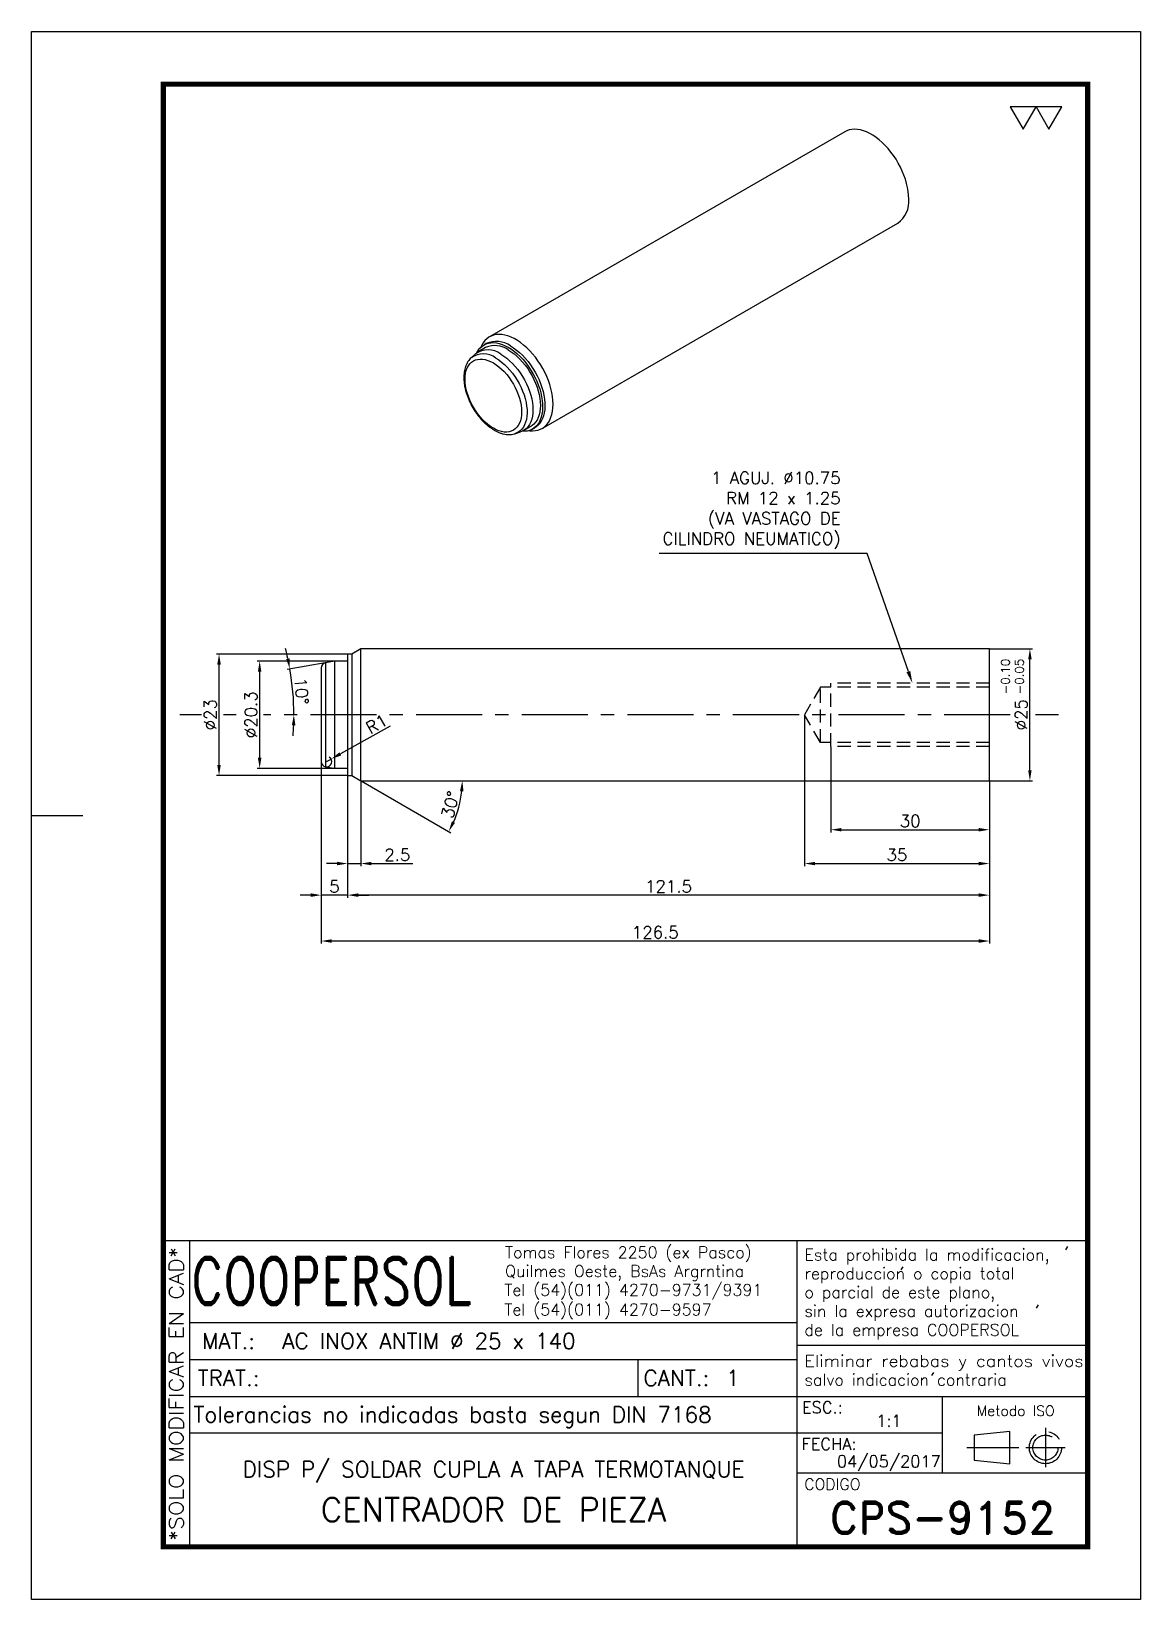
# Model space of a CAD drawing. Extents: x 0 to 210, y 0 to 297.
import ezdxf
from ezdxf import colors
from ezdxf.entities.mleader import LeaderData, LeaderLine
from ezdxf.enums import TextEntityAlignment as Align
from ezdxf.math import Vec2, Vec3

# ---------------------------------------------------------------- set-up
doc = ezdxf.new("R2010")
doc.units = 0
doc.header["$LTSCALE"] = 10
doc.header["$MEASUREMENT"] = 0
doc.linetypes.add('CENTER', pattern=[2, 1.25, -0.25, 0.25, -0.25])
doc.linetypes.add('HIDDEN', pattern=[0.375, 0.25, -0.125])
doc.layers.get('0').update_dxf_attribs({"linetype": 'CONTINUOUS'})
doc.layers.get('DEFPOINTS').update_dxf_attribs({"linetype": 'CONTINUOUS'})
for name, color, linetype in [('0-CO', 3, 'CONTINUOUS'), ('1', 1, 'CENTER'), ('CL', 1, 'CENTER'), ('CO', 3, 'CONTINUOUS'), ('FI', 1, 'CONTINUOUS'), ('OC', 1, 'HIDDEN')]:
    doc.layers.add(name, color=color, linetype=linetype)
doc.styles.add('ROMAND', font='ROMAND')
doc.styles.add('ROMANS', font='ROMANS.SHX')
doc.dimstyles.new('1', dxfattribs={"dimtxt": 2.3, "dimasz": 2, "dimexe": 0.5, "dimexo": 0.0625, "dimgap": 0.5, "dimtad": 1, "dimdec": 4, "dimdsep": 46, "dimtxsty": 'ROMANS', "dimcen": -2, "dimclrt": 7, "dimadec": 0, "dimazin": 0, "dimtfac": 0.869565, "dimtdec": 4, "dimtmove": 0, "dimatfit": 3, "dimfxl": 1, "dimtolj": 1, "dimarcsym": 0})

# ---------------------------------------------------------------- blocks, each defined once
blk = doc.blocks.new('A4G')
blk.add_line((0, 148.5), (9.75, 148.5))
blk.add_lwpolyline([(0, 297), (210, 297), (210, 0), (0, 0)], close=True)
at = {"const_width": 1}
blk.add_lwpolyline([(25, 287), (200, 287), (200, 10), (25, 10)], close=True, dxfattribs=at)
blk = doc.blocks.new('COOPERSOLROT-02')
for p, q in [((0, 58), (175, 58)), ((0, 0), (0, 58)), ((5, 0), (5, 58)), ((120, 0), (120, 58)), ((175, 0), (175, 58)), ((5, 42.5), (120, 42.5)), ((120, 38.19), (175, 38.19)), ((5, 35.5), (120, 35.5)), ((89.89, 28.5), (89.89, 35.5)), ((5, 28.5), (175, 28.5)), ((147.5, 14), (147.5, 28.5)), ((147.5, 21.5), (5, 21.5)), ((120, 14), (175, 14)), ((0, 0), (175, 0))]:
    blk.add_line(p, q)
at = {"color": 1, "linetype": 'CENTER'}
blk.add_line((166.98, 22.51), (166.98, 15.06), dxfattribs=at)
for points in [[(152.09, 18.79), (161.93, 18.79)], [(163.26, 18.79), (170.71, 18.79)]]:
    blk.add_lwpolyline(points, dxfattribs=at)
at = {"layer": '1'}
for points in [[(170.85, 56.26), (171.21, 56.85)], [(139.66, 52.43), (140.02, 53.02)], [(165.28, 45.22), (165.64, 45.81)], [(145.46, 32.42), (145.82, 33.01)]]:
    blk.add_lwpolyline(points, dxfattribs=at)
blk.add_lwpolyline([(160.25, 18.79), (160.25, 21.83), (153.47, 21.16), (153.47, 16.41), (160.25, 15.74)], close=True, dxfattribs=at)
for radius in [3.05, 2.37]:
    blk.add_circle((166.98, 18.79), radius, dxfattribs=at)
at = {"style": 'ROMANS', "width": 0.996387}
blk.add_text('*SOLO MODIFICAR EN CAD*', height=2.7, rotation=90, dxfattribs=at).set_placement((3.77, 1.09), (3.77, 56.81), align=Align.FIT)
at = {"style": 'ROMAND', "width": 0.75}
blk.add_text('COOPERSOL', height=9, dxfattribs=at).set_placement((5.26, 45.85))
at = {"style": 'ROMANS'}
for s, p in [('MAT.:', (7.32, 37.47)), ('TRAT.:', (6.5, 30.47)), ('CANT.:', (90.89, 30.47)), ('Tolerancias no indicadas basta segun DIN 7168', (5.7, 23.56))]:
    blk.add_text(s, height=3, dxfattribs=at).set_placement(p)
for tag, height, style, p in [('CONJUNTO', 2.3, 'ROMANS', (62.5, 17.5)), ('SUBCONJUNTO', 3, 'ROMANS', (62.5, 11.5)), ('DENOMINACION', 4.5, 'ROMANS', (62.5, 4.75)), ('COD-PLA', 6, 'ROMAND', (147.5, 5.5))]:
    blk.add_attdef(tag, text='', height=height, dxfattribs=dict(style=style)).set_placement(p, align=Align.MIDDLE)
at = {"layer": '1', "style": 'ROMANS'}
for s, height, p in [('Tomas Flores 2250 (ex Pasco)', 2.2, (64.69, 54.68)), ('Esta prohibida la modificacion,', 2.2, (121.36, 54.23)), ('Quilmes Oeste, BsAs Argrntina', 2.2, (64.69, 51.12)), ('reproduccion o copia total', 2.2, (121.36, 50.67)), ('Tel (54)(011) 4270-9731/9391', 2.2, (64.55, 47.56)), ('o parcial de este plano,', 2.2, (121.36, 47.11)), ('Tel (54)(011) 4270-9597', 2.2, (64.55, 43.83)), ('sin la expresa autorizacion ', 2.2, (121.36, 43.55)), ('de la empresa COOPERSOL', 2.2, (121.36, 39.99)), ('salvo indicacion contraria', 2.2, (121.36, 30.54)), ('ESC.:', 2.25, (120.89, 25.29)), ('FECHA:', 2.25, (120.81, 18.36)), ('CODIGO', 2.16, (121.33, 10.78))]:
    blk.add_text(s, height=height, dxfattribs=at).set_placement(p)
at = {"layer": '1', "style": 'ROMANS', "width": 0.96139}
blk.add_text('Eliminar rebabas y cantos vivos', height=2.2, dxfattribs=at).set_placement((121.34, 34.1), (174.21, 34.1), align=Align.FIT)
at = {"layer": '1', "style": 'ROMANS'}
blk.add_text('Metodo ISO', height=1.948, dxfattribs=at).set_placement((161.34, 25.77), align=Align.MIDDLE)
for tag, p in [('MAT', (22.51, 37.47)), ('TRAT', (22.51, 30.47)), ('CANT', (106.49, 30.47))]:
    blk.add_attdef(tag, p, '', height=3, dxfattribs=at)
for tag, p in [('ESC', (137.33, 22.73)), ('FECHA', (137.33, 15.06))]:
    blk.add_attdef(tag, text='', height=2.25, dxfattribs=at).set_placement(p, align=Align.CENTER)
blk = doc.blocks.new('*D15')
at = {"layer": 'CO', "color": 0, "lineweight": -2}
for p, q in [((54.87, 158.65), (54.87, 124.23)), ((181.37, 155.02), (181.37, 124.23)), ((179.37, 124.73), (56.87, 124.73))]:
    blk.add_line(p, q, dxfattribs=at)
at = {"layer": 'CO', "color": 0}
for points in [[(56.87, 125.06), (56.87, 124.39), (54.87, 124.73)], [(179.37, 125.06), (179.37, 124.39), (181.37, 124.73)]]:
    blk.add_solid(points, dxfattribs=at)
at = {"layer": 'DEFPOINTS', "color": 0}
for p in [(54.87, 158.71), (181.37, 155.08), (54.87, 124.73)]:
    blk.add_point(p, dxfattribs=at)
at = {"layer": 'CO', "color": 7, "insert": (118.12, 126.38), "char_height": 2.3, "attachment_point": 5, "style": 'ROMANS'}
blk.add_mtext('\\A1;126.5', dxfattribs=at)
blk = doc.blocks.new('*D16')
at = {"layer": 'CO', "color": 0, "lineweight": -2}
for p, q in [((54.87, 158.65), (54.87, 132.92)), ((59.87, 156.02), (59.87, 132.92)), ((52.87, 133.42), (50.87, 133.42)), ((59.87, 133.42), (54.87, 133.42)), ((61.87, 133.42), (63.87, 133.42))]:
    blk.add_line(p, q, dxfattribs=at)
at = {"layer": 'CO', "color": 0}
for points in [[(52.87, 133.76), (52.87, 133.09), (54.87, 133.42)], [(61.87, 133.76), (61.87, 133.09), (59.87, 133.42)]]:
    blk.add_solid(points, dxfattribs=at)
at = {"layer": 'DEFPOINTS', "color": 0}
for p in [(54.87, 158.71), (59.87, 156.08), (54.87, 133.42)]:
    blk.add_point(p, dxfattribs=at)
at = {"layer": 'CO', "color": 7, "insert": (57.37, 135.07), "char_height": 2.3, "attachment_point": 5, "style": 'ROMANS'}
blk.add_mtext('\\A1;5', dxfattribs=at)
blk = doc.blocks.new('*D17')
at = {"layer": 'CO', "color": 0, "lineweight": -2}
for p, q in [((57.31, 177.73), (42.72, 177.73)), ((43.22, 159.43), (43.22, 175.73)), ((57.31, 157.43), (42.72, 157.43))]:
    blk.add_line(p, q, dxfattribs=at)
at = {"layer": 'CO', "color": 0}
for points in [[(42.88, 175.73), (43.55, 175.73), (43.22, 177.73)], [(42.88, 159.43), (43.55, 159.43), (43.22, 157.43)]]:
    blk.add_solid(points, dxfattribs=at)
at = {"layer": 'DEFPOINTS', "color": 0}
for p in [(43.22, 177.73), (57.37, 177.73), (57.37, 157.43)]:
    blk.add_point(p, dxfattribs=at)
at = {"layer": 'CO', "color": 7, "insert": (41.57, 167.58), "char_height": 2.3, "attachment_point": 5, "rotation": 90, "style": 'ROMANS'}
blk.add_mtext('\\A1;%%C20.3', dxfattribs=at)
blk = doc.blocks.new('*D18')
at = {"layer": 'CO', "color": 0, "lineweight": -2}
for p, q in [((59.81, 179.08), (35.03, 179.08)), ((35.53, 158.08), (35.53, 177.08)), ((59.81, 156.08), (35.03, 156.08))]:
    blk.add_line(p, q, dxfattribs=at)
at = {"layer": 'CO', "color": 0}
for points in [[(35.19, 177.08), (35.86, 177.08), (35.53, 179.08)], [(35.19, 158.08), (35.86, 158.08), (35.53, 156.08)]]:
    blk.add_solid(points, dxfattribs=at)
at = {"layer": 'DEFPOINTS', "color": 0}
for p in [(35.53, 179.08), (59.87, 179.08), (59.87, 156.08)]:
    blk.add_point(p, dxfattribs=at)
at = {"layer": 'CO', "color": 7, "insert": (33.88, 167.58), "char_height": 2.3, "attachment_point": 5, "rotation": 90, "style": 'ROMANS'}
blk.add_mtext('\\A1;%%C23', dxfattribs=at)
blk = doc.blocks.new('*D19')
at = {"layer": 'CO', "color": 0, "lineweight": -2}
for p, q in [((181.43, 180.08), (189.54, 180.08)), ((189.04, 157.08), (189.04, 178.08)), ((181.43, 155.08), (189.54, 155.08))]:
    blk.add_line(p, q, dxfattribs=at)
at = {"layer": 'CO', "color": 0}
for points in [[(188.71, 178.08), (189.37, 178.08), (189.04, 180.08)], [(188.71, 157.08), (189.37, 157.08), (189.04, 155.08)]]:
    blk.add_solid(points, dxfattribs=at)
at = {"layer": 'DEFPOINTS', "color": 0}
for p in [(181.37, 180.08), (189.04, 180.08), (181.37, 155.08)]:
    blk.add_point(p, dxfattribs=at)
at = {"layer": 'CO', "color": 7, "insert": (187.39, 167.58), "char_height": 2.3, "attachment_point": 5, "rotation": 90, "style": 'ROMANS'}
blk.add_mtext('\\A1;%%C25', dxfattribs=at)
blk = doc.blocks.new('*D20')
at = {"layer": 'CO', "color": 0, "lineweight": -2}
for p, q in [((151.37, 161.52), (151.37, 145.31)), ((181.37, 155.02), (181.37, 145.31)), ((153.37, 145.81), (179.37, 145.81))]:
    blk.add_line(p, q, dxfattribs=at)
at = {"layer": 'CO', "color": 0}
for points in [[(153.37, 146.14), (153.37, 145.47), (151.37, 145.81)], [(179.37, 146.14), (179.37, 145.47), (181.37, 145.81)]]:
    blk.add_solid(points, dxfattribs=at)
at = {"layer": 'DEFPOINTS', "color": 0}
for p in [(151.37, 161.58), (181.37, 155.08), (181.37, 145.81)]:
    blk.add_point(p, dxfattribs=at)
at = {"layer": 'CO', "color": 7, "insert": (166.37, 147.46), "char_height": 2.3, "attachment_point": 5, "style": 'ROMANS'}
blk.add_mtext('\\A1;30', dxfattribs=at)
blk = doc.blocks.new('*D21')
at = {"layer": 'CO', "color": 0, "lineweight": -2}
for p, q in [((146.37, 167.52), (146.37, 138.9)), ((181.37, 155.02), (181.37, 138.9)), ((148.37, 139.4), (179.37, 139.4))]:
    blk.add_line(p, q, dxfattribs=at)
at = {"layer": 'CO', "color": 0}
for points in [[(148.37, 139.73), (148.37, 139.07), (146.37, 139.4)], [(179.37, 139.73), (179.37, 139.07), (181.37, 139.4)]]:
    blk.add_solid(points, dxfattribs=at)
at = {"layer": 'DEFPOINTS', "color": 0}
for p in [(146.37, 167.58), (181.37, 155.08), (181.37, 139.4)]:
    blk.add_point(p, dxfattribs=at)
at = {"layer": 'CO', "color": 7, "insert": (163.87, 141.05), "char_height": 2.3, "attachment_point": 5, "style": 'ROMANS'}
blk.add_mtext('\\A1;35', dxfattribs=at)
blk = doc.blocks.new('*D22')
at = {"layer": 'CO', "color": 0, "lineweight": -2}
for p, q in [((59.87, 155.96), (59.87, 132.92)), ((181.37, 155.02), (181.37, 132.92)), ((179.37, 133.42), (61.87, 133.42))]:
    blk.add_line(p, q, dxfattribs=at)
at = {"layer": 'CO', "color": 0}
for points in [[(61.87, 133.76), (61.87, 133.09), (59.87, 133.42)], [(179.37, 133.76), (179.37, 133.09), (181.37, 133.42)]]:
    blk.add_solid(points, dxfattribs=at)
at = {"layer": 'DEFPOINTS', "color": 0}
for p in [(59.87, 156.02), (181.37, 155.08), (59.87, 133.42)]:
    blk.add_point(p, dxfattribs=at)
at = {"layer": 'CO', "color": 7, "insert": (120.62, 135.07), "char_height": 2.3, "attachment_point": 5, "style": 'ROMANS'}
blk.add_mtext('\\A1;121.5', dxfattribs=at)
blk = doc.blocks.new('*D23')
at = {"layer": 'CO', "color": 0, "lineweight": -2}
for p, q in [((59.87, 156.02), (59.87, 138.9)), ((62.37, 155.02), (62.37, 138.9)), ((57.87, 139.4), (55.87, 139.4)), ((59.87, 139.4), (62.37, 139.4)), ((64.37, 139.4), (72.19, 139.4))]:
    blk.add_line(p, q, dxfattribs=at)
at = {"layer": 'CO', "color": 0}
for points in [[(57.87, 139.73), (57.87, 139.07), (59.87, 139.4)], [(64.37, 139.73), (64.37, 139.07), (62.37, 139.4)]]:
    blk.add_solid(points, dxfattribs=at)
at = {"layer": 'DEFPOINTS', "color": 0}
for p in [(59.87, 156.08), (62.37, 155.08), (62.37, 139.4)]:
    blk.add_point(p, dxfattribs=at)
at = {"layer": 'CO', "color": 7, "insert": (69.28, 141.05), "char_height": 2.3, "attachment_point": 5, "style": 'ROMANS'}
blk.add_mtext('\\A1;2.5', dxfattribs=at)
blk = doc.blocks.new('*D24')
at = {"layer": 'CO', "color": 0, "lineweight": -2}
blk.add_line((62.42, 155.05), (79.44, 145.23), dxfattribs=at)
blk.add_arc((62.37, 155.08), 19.21, 335.9682, 354.0318, dxfattribs=at)
at = {"layer": 'CO', "color": 0}
for points in [[(81.14, 153.1), (81.81, 153.07), (81.58, 155.08)], [(80.21, 147.11), (79.62, 147.41), (79.01, 145.48)]]:
    blk.add_solid(points, dxfattribs=at)
at = {"layer": 'DEFPOINTS', "color": 0}
for p in [(60.64, 156.08), (62.37, 155.08), (62.37, 155.08), (181.37, 155.08), (80.42, 148.51)]:
    blk.add_point(p, dxfattribs=at)
at = {"layer": 'CO', "color": 7, "insert": (79.33, 150.54), "char_height": 2.3, "attachment_point": 5, "rotation": 75, "style": 'ROMANS'}
blk.add_mtext('\\A1;30°', dxfattribs=at)
blk = doc.blocks.new('*D25')
at = {"layer": 'CO', "color": 0, "lineweight": -2}
blk.add_line((55.64, 177.43), (48.44, 176.16), dxfattribs=at)
for start, end in [(12.2972, 14.5944), (0, 10), (355.4056, 357.7028)]:
    blk.add_arc((-0.19, 167.58), 49.89, start, end, dxfattribs=at)
at = {"layer": 'CO', "color": 0}
for points in [[(48.88, 178.27), (48.22, 178.14), (48.94, 176.25)], [(49.32, 165.59), (49.99, 165.58), (49.69, 167.58)]]:
    blk.add_solid(points, dxfattribs=at)
at = {"layer": 'DEFPOINTS', "color": 0}
for p in [(55.7, 177.44), (57.37, 177.73), (49.61, 170.48), (43.95, 167.58), (185.33, 167.58)]:
    blk.add_point(p, dxfattribs=at)
at = {"layer": 'CO', "color": 7, "insert": (51.15, 172.07), "char_height": 2.3, "attachment_point": 5, "rotation": 275, "style": 'ROMANS'}
blk.add_mtext('\\A1;10°', dxfattribs=at)
blk = doc.blocks.new('*D26')
at = {"layer": 'CO', "color": 0, "lineweight": -2}
for p, q in [((67.94, 165.39), (58.5, 160.16)), ((55.87, 158.71), (56.75, 159.2))]:
    blk.add_line(p, q, dxfattribs=at)
blk.add_arc((55.87, 158.71), 1, 263.581, 57.6043, dxfattribs=at)
at = {"layer": 'CO', "color": 0}
blk.add_solid([(58.33, 160.46), (58.66, 159.87), (56.75, 159.2)], dxfattribs=at)
at = {"layer": 'DEFPOINTS', "color": 0}
for p in [(55.87, 158.71), (56.75, 159.2)]:
    blk.add_point(p, dxfattribs=at)
at = {"layer": 'CO', "color": 7, "insert": (65.36, 165.85), "char_height": 2.3, "attachment_point": 5, "rotation": 28.9565, "style": 'ROMANS'}
blk.add_mtext('\\A1;R1', dxfattribs=at)
blk = doc.blocks.new('TOL')
at = {"layer": '0-CO', "style": 'ROMANS'}
for tag, p in [('TOLSUP', (2.34, 3.94)), ('TOLINF', (2.34, 1.29))]:
    blk.add_attdef(tag, p, '', height=1.64, dxfattribs=at)

msp = doc.modelspace()

# ---------------------------------------------------------------- linework, layer by layer
for p, q in [((60.63871, 179.08257), (59.87076, 179.08257)), ((59.87076, 179.08257), (59.87076, 156.08257)), ((62.37076, 180.08257), (60.63871, 179.08257)), ((60.63871, 179.08257), (60.63871, 156.08257)), ((181.37076, 180.08257), (62.37076, 180.08257)), ((62.37076, 155.08257), (62.37076, 180.08257)), ((181.37076, 155.08257), (181.37076, 180.08257)), ((54.87076, 176.45265), (54.87076, 158.71249)), ((57.37076, 177.73257), (55.69711, 177.43746)), ((55.69711, 177.43746), (55.69711, 157.72768)), ((59.87076, 177.73257), (57.37076, 177.73257)), ((57.37076, 177.73257), (57.37076, 157.43257)), ((55.69711, 157.72768), (57.37076, 157.43257)), ((57.37076, 157.43257), (59.87076, 157.43257)), ((59.87076, 156.08257), (60.63871, 156.08257)), ((60.63871, 156.08257), (62.37076, 155.08257)), ((62.37076, 155.08257), (181.37076, 155.08257))]:
    msp.add_line(p, q)
for centre, start, end in [((55.87076, 176.45265), 100, 180), ((55.87076, 158.71249), 180, 260)]:
    msp.add_arc(centre, 1, start, end)
at = {"layer": 'CL'}
for p, q in [((32.22474, 167.58257), (28.082, 167.58257)), ((38.78509, 167.58257), (36.3424, 167.58257)), ((185.3288, 167.58257), (43.94964, 167.58257)), ((194.47466, 167.58257), (190.07435, 167.58257))]:
    msp.add_line(p, q, dxfattribs=at)
at = {"layer": 'CO'}
for points in [[(187.74912, 278.45768), (190.19327, 282.69108), (185.30497, 282.69108)], [(192.63743, 278.45768), (195.08158, 282.69108), (190.19327, 282.69108)]]:
    msp.add_lwpolyline(points, close=True, dxfattribs=at)
at = {"layer": 'FI'}
for p, q in [((154.0231, 277.996), (86.70654, 239.13497)), ((96.70572, 221.81399), (164.02229, 260.67502)), ((86.12671, 237.87651), (85.69229, 237.62572)), ((84.07539, 235.922), (83.26046, 235.18108)), ((85.99227, 237.10609), (84.57805, 236.28969)), ((85.10065, 237.20169), (85.08758, 237.16973)), ((91.55843, 220.80703), (92.60758, 221.14222)), ((93.17735, 221.39364), (94.59157, 222.21005)), ((94.19426, 221.39479), (94.22847, 221.39013)), ((94.89154, 221.69042), (95.32596, 221.94121))]:
    msp.add_line(p, q, dxfattribs=at)
at = {"layer": 'FI', "flags": 128}
for points in [[(166.09376, 265.25347), (166.06829, 265.96065), (165.99205, 266.69214), (165.8656, 267.44269), (165.68985, 268.20687), (165.46605, 268.97918), (165.19584, 269.75406), (164.88114, 270.52592), (164.52424, 271.28921), (164.1277, 272.03842), (163.69437, 272.76815), (163.22739, 273.47316), (162.73011, 274.14835), (162.20612, 274.78886), (161.65919, 275.39008), (161.09327, 275.94768), (160.51242, 276.45764), (159.92085, 276.91629), (159.3228, 277.32031), (158.72259, 277.6668), (158.12454, 277.95327), (157.53297, 278.17765), (156.95213, 278.33831), (156.3862, 278.43412), (155.83927, 278.46436), (155.31528, 278.42883), (154.818, 278.32779), (154.35102, 278.16195), (154.0231, 277.996)], [(84.34755, 236.14153), (84.35286, 236.15221), (84.61073, 236.59748), (84.91306, 236.98844), (85.25749, 237.32203), (85.64131, 237.59564), (86.06154, 237.80712), (86.51487, 237.95483), (86.99777, 238.0376), (87.50644, 238.0548), (88.03692, 238.00628), (88.58504, 237.89242), (89.14652, 237.71411), (89.71697, 237.47276), (90.29192, 237.17025)], [(98.7772, 226.39244), (98.75172, 227.09962), (98.67549, 227.83112), (98.54904, 228.58166), (98.37328, 229.34584), (98.14949, 230.11815), (97.87927, 230.89303), (97.56458, 231.66489), (97.20767, 232.42818), (96.81113, 233.17739), (96.37781, 233.90713), (95.91082, 234.61213), (95.41354, 235.28732), (94.88955, 235.92784), (94.34262, 236.52906), (93.7767, 237.08666), (93.19586, 237.59662), (92.60428, 238.05526), (92.00623, 238.45929), (91.40603, 238.80578), (90.80798, 239.09224), (90.2164, 239.31662), (89.63556, 239.47729), (89.06964, 239.57309), (88.52271, 239.60334), (87.99872, 239.56781), (87.50144, 239.46676), (87.03445, 239.30093), (86.60113, 239.0715), (86.20459, 238.78013), (85.84768, 238.42891), (85.53299, 238.02039), (85.26277, 237.55749), (85.10065, 237.20169)], [(87.46349, 234.21142), (87.98858, 233.87851), (88.50861, 233.48923), (89.01857, 233.04732), (89.51356, 232.55705), (89.9888, 232.02314), (90.43973, 231.45072), (90.86199, 230.84532), (91.25152, 230.21275), (91.60457, 229.55912), (91.91775, 228.89072), (92.18802, 228.21398), (92.41279, 227.53543), (92.5899, 226.86159), (92.71764, 226.19896), (92.79478, 225.55392), (92.82058, 224.93268), (92.79478, 224.34122), (92.71764, 223.78524), (92.5899, 223.27009), (92.41279, 222.80074), (92.18802, 222.3817), (91.91775, 222.01702), (91.60457, 221.7102), (91.25152, 221.46419), (90.86199, 221.28137), (90.43973, 221.1635), (89.9888, 221.11171), (89.51356, 221.1265), (89.01857, 221.20773), (88.50861, 221.35462), (87.98858, 221.56575), (87.46349, 221.83909), (86.9384, 222.172), (86.41837, 222.56129), (85.90841, 223.00319), (85.41342, 223.49346), (84.93818, 224.02738), (84.48725, 224.59979), (84.06499, 225.2052), (83.67546, 225.83776), (83.3224, 226.49139), (83.00923, 227.15979), (82.73896, 227.83653), (82.51419, 228.51509), (82.33708, 229.18892), (82.20934, 229.85155), (82.1322, 230.4966), (82.1064, 231.11784), (82.1322, 231.7093), (82.20934, 232.26528), (82.33708, 232.78042), (82.51419, 233.24977), (82.73896, 233.66881), (83.00923, 234.03349), (83.3224, 234.34032), (83.67546, 234.58632), (84.06499, 234.76914), (84.48725, 234.88701), (84.93818, 234.9388), (85.41342, 234.92401), (85.90841, 234.84278), (86.41837, 234.69589), (86.9384, 234.48476), (87.46349, 234.21142)], [(87.93094, 235.12459), (88.48476, 234.77487), (89.0337, 234.36821), (89.57296, 233.90818), (90.09778, 233.39881), (90.60356, 232.8446), (91.08586, 232.25041), (91.54043, 231.62146), (91.96328, 230.96327), (92.35069, 230.28164), (92.69926, 229.58255), (93.00593, 228.87214), (93.268, 228.15667), (93.48317, 227.44241), (93.64954, 226.73565), (93.76566, 226.04259), (93.8305, 225.36932), (93.8435, 224.72177), (93.80454, 224.10562), (93.71396, 223.52628), (93.57255, 222.98886), (93.38157, 222.49807), (93.14269, 222.05822), (92.85801, 221.67318), (92.53003, 221.34634), (92.16163, 221.08056), (91.75606, 220.87818), (91.56749, 220.80995)], [(88.8777, 235.86392), (89.4388, 235.51005), (89.99511, 235.09929), (90.54188, 234.63514), (91.07446, 234.12156), (91.58829, 233.56294), (92.079, 232.96403), (92.5424, 232.32996), (92.97453, 231.66613), (93.3717, 230.97819), (93.73054, 230.27203), (94.04797, 229.55367), (94.3213, 228.82923), (94.54818, 228.1049), (94.72668, 227.38685), (94.85528, 226.68122), (94.93288, 225.99402), (94.95882, 225.33111), (94.93288, 224.69815), (94.85528, 224.10055), (94.72668, 223.54339), (94.54818, 223.03144), (94.3213, 222.56906), (94.04797, 222.16019), (93.73054, 221.80833), (93.3717, 221.51647), (92.97453, 221.28711), (92.60758, 221.14222)], [(90.29192, 237.17025), (90.86686, 236.80894), (91.43731, 236.39167), (91.99879, 235.9217), (92.54692, 235.40271), (93.07739, 234.83876), (93.58607, 234.23426), (94.06896, 233.59395), (94.52229, 232.92283), (94.94252, 232.22616), (95.32635, 231.5094), (95.67077, 230.77814), (95.9731, 230.03812), (96.23097, 229.29513), (96.44236, 228.55497), (96.60561, 227.82345), (96.71944, 227.10629), (96.78298, 226.40909), (96.79571, 225.73733), (96.75754, 225.09625), (96.66877, 224.49087), (96.53009, 223.92594), (96.34258, 223.40586), (96.10773, 222.93472), (95.82736, 222.5162), (95.50366, 222.15357), (95.13918, 221.84967), (94.73676, 221.60689), (94.29955, 221.42712), (93.83098, 221.31176), (93.33471, 221.26173), (92.93378, 221.26813)], [(90.29192, 236.68032), (90.85301, 236.32646), (91.40932, 235.91569), (91.95609, 235.45155), (92.48867, 234.93797), (93.0025, 234.37935), (93.49321, 233.78044), (93.95661, 233.14637), (94.38874, 232.48253), (94.78592, 231.7946), (95.14475, 231.08844), (95.46219, 230.37008), (95.73551, 229.64564), (95.96239, 228.92131), (96.14089, 228.20326), (96.26949, 227.49763), (96.34709, 226.81043), (96.37303, 226.14752), (96.34709, 225.51456), (96.26949, 224.91696), (96.14089, 224.3598), (95.96239, 223.84785), (95.73551, 223.38547), (95.46219, 222.9766), (95.14475, 222.62474), (94.78592, 222.33288), (94.59157, 222.21005)], [(90.72633, 237.42103), (91.30128, 237.05973), (91.87173, 236.64246), (92.43321, 236.17248), (92.98133, 235.65349), (93.51181, 235.08954), (94.02048, 234.48504), (94.50338, 233.84473), (94.95671, 233.17361), (95.37694, 232.47695), (95.76076, 231.76018), (96.10519, 231.02893), (96.40752, 230.28891), (96.66539, 229.54591), (96.87677, 228.80576), (97.04002, 228.07423), (97.15386, 227.35707), (97.21739, 226.65988), (97.23012, 225.98811), (97.19195, 225.34703), (97.10318, 224.74166), (96.9645, 224.17672), (96.777, 223.65665), (96.54215, 223.1855), (96.26177, 222.76698), (95.93808, 222.40435), (95.57359, 222.10046), (95.32596, 221.94121)], [(94.22847, 221.39013), (94.34262, 221.37587), (94.88955, 221.34563), (95.41354, 221.38115), (95.91082, 221.4822), (96.37781, 221.64803), (96.81113, 221.87746), (97.20767, 222.16884), (97.56458, 222.52005), (97.87927, 222.92857), (98.14949, 223.39147), (98.37328, 223.90539), (98.54904, 224.46665), (98.67549, 225.0712), (98.75172, 225.71467), (98.7772, 226.39244)]]:
    msp.add_lwpolyline(points, dxfattribs=at)
at = {"layer": 'FI'}
for centre, radius, start, end in [((161.14097, 264.73648), 4.9797, 305.3530325, 5.9591479), ((88.02831, 233.62742), 4.65519, 54.5794865, 114.1100551), ((85.55785, 232.02697), 3.90216, 52.5441475, 126.0611604), ((86.43754, 232.6681), 4.0209, 52.6364805, 125.9775077), ((87.77329, 233.16883), 4.32136, 54.349939, 114.3396026)]:
    msp.add_arc(centre, radius, start, end, dxfattribs=at)
msp.add_open_spline([(83.26115, 235.18117), (83.15094, 235.07316), (82.92812, 234.85479), (82.64498, 234.46596), (82.39961, 234.03285), (82.19876, 233.55417), (82.04332, 233.03383), (81.93537, 232.4752), (81.87609, 231.88312), (81.86604, 231.26303), (81.905, 230.62068), (81.9921, 229.96172), (82.12608, 229.29155), (82.30538, 228.61524), (82.52821, 227.93777), (82.7926, 227.26405), (83.09637, 226.59894), (83.43713, 225.94723), (83.81234, 225.31365), (84.21924, 224.70286), (84.65495, 224.11939), (85.11643, 223.56757), (85.60058, 223.05158), (86.10426, 222.57539), (86.62424, 222.14279), (87.15725, 221.75743), (87.69996, 221.42284), (88.24881, 221.14246), (88.79977, 220.9197), (89.34829, 220.75757), (89.88893, 220.65904), (90.41647, 220.62413), (90.92263, 220.65858), (91.30744, 220.7236), (91.51278, 220.79814), (91.5662, 220.81753)], degree=3, knots=[0, 0, 0, 0, 0.028449987, 0.057517133, 0.086998512, 0.116975222, 0.14743872, 0.178306193, 0.209455841, 0.240765443, 0.27213719, 0.303492709, 0.334804323, 0.36606237, 0.39726834, 0.428430113, 0.459559028, 0.490668207, 0.521771679, 0.552882923, 0.584012866, 0.615176397, 0.646388253, 0.677662438, 0.709011048, 0.740442062, 0.771955492, 0.803537173, 0.835140783, 0.866672945, 0.898010472, 0.92900384, 0.959514815, 0.989467763, 1, 1, 1, 1], dxfattribs=at)
at = {"layer": 'OC'}
for p, q in [((149.40185, 172.83257), (146.37076, 167.58257)), ((181.37076, 172.83257), (149.40185, 172.83257)), ((149.40185, 162.33257), (149.40185, 172.83257)), ((151.37076, 161.58257), (151.37076, 173.58257)), ((181.37076, 173.58257), (151.37076, 173.58257)), ((149.40185, 162.33257), (146.37076, 167.58257)), ((181.37076, 162.33257), (149.40185, 162.33257)), ((181.37076, 161.58257), (151.37076, 161.58257))]:
    msp.add_line(p, q, dxfattribs=at)

# ---------------------------------------------------------------- block references
msp.add_blockref('A4G', (0, 0))
ref = msp.add_blockref('COOPERSOLROT-02', (25, 10))
ref.add_attrib('COD-PLA', 'CPS-9152', dxfattribs={"height": 6, "style": 'ROMAND'}).set_placement((172.5, 15.5), align=Align.MIDDLE)
ref.add_attrib('FECHA', '04/05/2017', dxfattribs={"layer": '1', "height": 2.25, "style": 'ROMANS'}).set_placement((162.33468, 25.061), align=Align.CENTER)
ref.add_attrib('MAT', 'AC INOX ANTIM %%c 25 x 140', (47.50529, 47.46815), dxfattribs={"layer": '1', "height": 3, "style": 'ROMANS'})
ref.add_attrib('ESC', '1:1', dxfattribs={"layer": '1', "height": 2.25, "style": 'ROMANS'}).set_placement((162.33468, 32.72855), align=Align.CENTER)
ref.add_attrib('CANT', '1', (131.49059, 40.46815), dxfattribs={"layer": '1', "height": 3, "style": 'ROMANS'})
ref.add_attrib('DENOMINACION', 'CENTRADOR DE PIEZA', dxfattribs={"height": 4.5, "style": 'ROMANS'}).set_placement((87.5, 17.03781), align=Align.MIDDLE)
ref.add_attrib('SUBCONJUNTO', 'DISP P/ SOLDAR CUPLA A TAPA TERMOTANQUE', dxfattribs={"height": 3, "style": 'ROMANS'}).set_placement((87.5, 24.47785), align=Align.MIDDLE)
at = {"layer": 'CO', "rotation": 90}
msp.add_blockref('TOL', (189.16113, 169.09343), dxfattribs=at).add_auto_attribs({'TOLINF': '-0.05', 'TOLSUP': '-0.10'})

# ---------------------------------------------------------------- dimensions: what is measured, and where the dimension line sits
at = {"layer": 'CO'}
for base, p1, p2, picture, middle in [((35.52825, 179.08257), (59.87076, 156.08257), (59.87076, 179.08257), '*D18', (33.87825, 167.58257)), ((189.03891, 180.08257), (181.37076, 155.08257), (181.37076, 180.08257), '*D19', (187.38891, 167.58257)), ((43.21573, 177.73257), (57.37076, 157.43257), (57.37076, 177.73257), '*D17', (41.56573, 167.58257))]:
    dim = msp.add_linear_dim(base=base, p1=p1, p2=p2, angle=90, text='%%C<>', dimstyle='1', dxfattribs=at)
    dim.commit()
    dim.dimension.update_dxf_attribs({"geometry": picture, "text_midpoint": middle})
for base, line1, line2, picture, middle in [((49.60925, 170.48321), ((185.3288, 167.58257), (43.94964, 167.58257)), ((57.37076, 177.73257), (55.69711, 177.43746)), '*D25', (51.14754, 172.07426)), ((80.42123, 148.51274), ((62.37076, 155.08257), (181.37076, 155.08257)), ((60.63871, 156.08257), (62.37076, 155.08257)), '*D24', (79.33136, 150.53799))]:
    dim = msp.add_angular_dim_2l(base=base, line1=line1, line2=line2, dimstyle='1', dxfattribs=at)
    dim.commit()
    dim.dimension.update_dxf_attribs({"geometry": picture, "text_midpoint": middle})
dim = msp.add_radius_dim(center=(55.87076, 158.71249), mpoint=(56.74575, 159.19663), dimstyle='1', dxfattribs=at)
dim.commit()
dim.dimension.update_dxf_attribs({"geometry": '*D26', "text_midpoint": (66.16342, 164.40758), "dimtype": 164})
for base, p1, p2, picture, middle in [((181.37076, 139.40015), (146.37076, 167.58257), (181.37076, 155.08257), '*D21', (163.87076, 141.05015)), ((181.37076, 145.80699), (151.37076, 161.58257), (181.37076, 155.08257), '*D20', (166.37076, 147.45699)), ((54.87076, 133.42423), (59.87076, 156.08257), (54.87076, 158.71249), '*D16', (57.37076, 135.07423)), ((54.87076, 124.72581), (181.37076, 155.08257), (54.87076, 158.71249), '*D15', (118.12076, 126.37581)), ((62.37076, 139.40015), (59.87076, 156.08257), (62.37076, 155.08257), '*D23', (69.28028, 141.05015)), ((59.87076, 133.42423), (181.37076, 155.08257), (59.87076, 156.02007), '*D22', (120.62076, 135.07423))]:
    dim = msp.add_linear_dim(base=base, p1=p1, p2=p2, dimstyle='1', dxfattribs=at)
    dim.commit()
    dim.dimension.update_dxf_attribs({"geometry": picture, "text_midpoint": middle})

# ---------------------------------------------------------------- leaders
ml = msp.add_multileader_mtext('Standard', dxfattribs=at)
ml.set_content('1 AGUJ. %%C10.75\\PRM 12 x 1.25\\P(VA VASTAGO DE\\PCILINDRO NEUMATICO)', color=7, style='ROMANS')
ml.set_leader_properties(color=256, linetype='ByLayer', lineweight=-1)
ml.build(insert=Vec2(0, 0))
ml.multileader.update_dxf_attribs({"text_left_attachment_type": 6, "text_right_attachment_type": 5, "dogleg_length": 4, "arrow_head_size": 2.3})
ctx = ml.context
ctx.base_point, ctx.char_height, ctx.arrow_head_size, ctx.landing_gap_size, ctx.plane_origin = Vec3(114.96121, 210.51869), 2.3, 2.3, 1, Vec3(166.79157, 173.58257)
ctx.left_attachment, ctx.right_attachment, ctx.text_align_type = 6, 5, 2
notes = []
notes.append((ctx, [(0, (1, 1, 0), (158.19931, 198.1425), (-1, 0), 4, [(0, [(166.79157, 173.58257)], 0, [])])]))
ctx.mtext.insert, ctx.mtext.alignment, ctx.mtext.flow_direction = Vec3(153.19931, 213.58535), 3, 5
for ctx, leaders in notes:
    for number, flags, end, landing, length, lines in leaders:
        leader = LeaderData()
        leader.index, (leader.has_last_leader_line, leader.has_dogleg_vector, leader.attachment_direction) = number, flags
        leader.last_leader_point, leader.dogleg_vector, leader.dogleg_length = Vec3(end), Vec3(landing), length
        for number, points, colour, breaks in lines:
            line = LeaderLine()
            line.index, line.vertices, line.color, line.breaks = number, Vec3.list(points), colors.encode_raw_color(colour), breaks
            leader.lines.append(line)
        ctx.leaders.append(leader)

doc.saveas('drawing.dxf')
